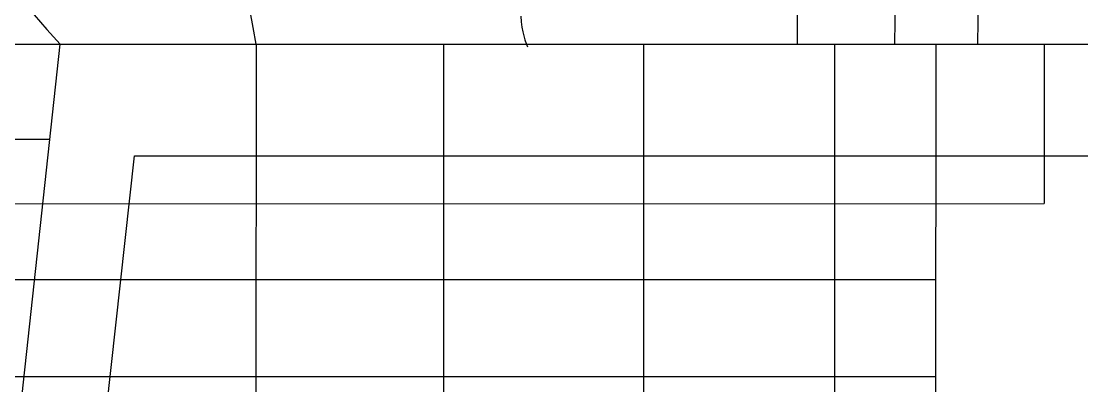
# Model space of a CAD drawing. Extents: x -15732 to 10897, y -24868 to 16165.
# Drawn here: x 5462 to 6452, y -4379 to -4039 of the extents above; entities that cross this region are included whole.
import ezdxf

# ---------------------------------------------------------------- set-up
doc = ezdxf.new("R2010")
doc.units = 0
doc.header["$MEASUREMENT"] = 0
for name, color, linetype in [('STREETS-SPRAWL', 7, 'CONTINUOUS'), ('STREETS-SPRAWL-12M', 7, 'CONTINUOUS'), ('STREETS-SPRAWL-20M', 7, 'CONTINUOUS')]:
    doc.layers.add(name, color=color, linetype=linetype)

msp = doc.modelspace()

# ---------------------------------------------------------------- linework, layer by layer
at = {"layer": 'STREETS-SPRAWL', "color": 7, "linetype": 'CONTINUOUS'}
for p, q in [((5438.05, -5348.01), (5568.11, -4164.32)), ((5568.11, -4164.32), (8052.96, -4164.32))]:
    msp.add_line(p, q, dxfattribs=at)
at = {"layer": 'STREETS-SPRAWL-12M', "color": 253, "linetype": 'CONTINUOUS'}
for p, q in [((6279.06, -3900.61), (6277.44, -4060.09)), ((6356.9, -3901.55), (6354.8, -4060.09)), ((5474.47, -4032.64), (5480.29, -4039.62)), ((5678.84, -4044.59), (5676.13, -4029.24)), ((5928.61, -4033.98), (5928.95, -4039.45)), ((5480.29, -4039.62), (5486.35, -4046.5)), ((5486.35, -4046.5), (5492.59, -4053.31)), ((5681.55, -4060.09), (5678.84, -4044.59)), ((5928.95, -4039.45), (5929.55, -4044.3)), ((5929.55, -4044.3), (5930.35, -4048.61)), ((5492.59, -4053.31), (5498.91, -4060.09)), ((5930.35, -4048.61), (5931.31, -4052.51)), ((5931.31, -4052.51), (5932.4, -4056.1)), ((5932.4, -4056.1), (5933.57, -4059.47)), ((4289.89, -4060.26), (5498.91, -4060.09)), ((5681.55, -4060.09), (5681.15, -5403.53)), ((5856.56, -4060.09), (5856.16, -5405.83)), ((5933.57, -4059.47), (5934.78, -4062.75)), ((6043.08, -4060.09), (6042.69, -5408.14)), ((6221.34, -4060.09), (6220.95, -5404.09)), ((6315.76, -4060.09), (6315.62, -4544.02)), ((6417.08, -4060.09), (6417.04, -4209.06)), ((4316.71, -4149.09), (5489.27, -4148.92)), ((4337.59, -4209.35), (6417.04, -4209.06)), ((4358.79, -4280.07), (6315.69, -4279.79)), ((4372.87, -4370.58), (6315.67, -4370.31))]:
    msp.add_line(p, q, dxfattribs=at)
at = {"layer": 'STREETS-SPRAWL-20M', "color": 252, "linetype": 'CONTINUOUS'}
for p, q in [((6186.82, -4060.09), (6186.82, 4166.56)), ((4939.41, -9213.66), (5498.91, -4060.09)), ((5498.91, -4060.09), (10064.53, -4060.09))]:
    msp.add_line(p, q, dxfattribs=at)

doc.saveas('drawing.dxf')
